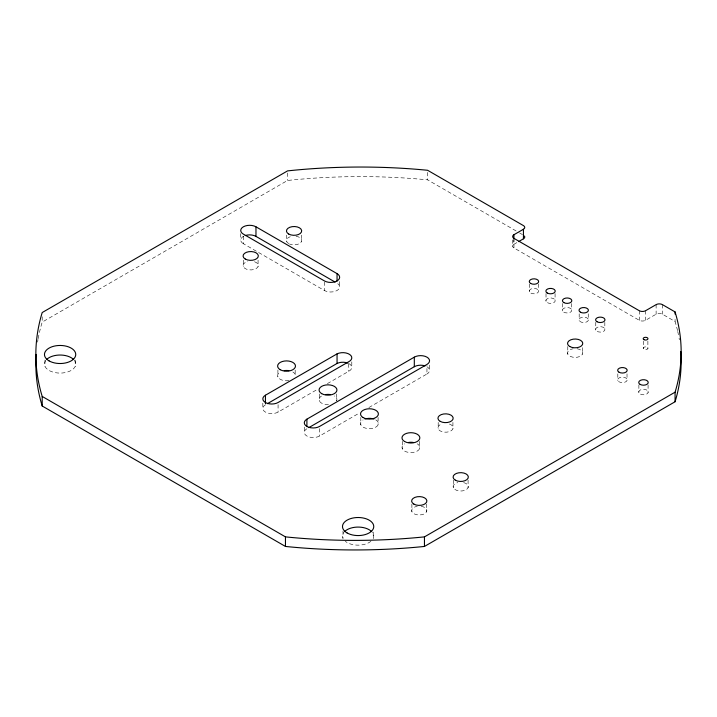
<?xml version="1.0" encoding="UTF-8"?>
<svg xmlns="http://www.w3.org/2000/svg" width="717" height="717" viewBox="0 0 717 717"><rect width="100%" height="100%" fill="white"/><g stroke="black" fill="none" stroke-linecap="round" stroke-linejoin="round"><path stroke-width="0.54" stroke-dasharray="3.58 2.69" d="M677.529 330.636A400.229 231.071 0 0 0 675.073 321.503L662.436 314.207A4.463 2.581 0 0 0 656.118 314.207L645.587 320.284A4.463 2.581 0 0 1 639.483 320.4L513.955 247.939A4.463 2.581 0 0 1 513.757 244.416L513.847 240.105M38.171 338.639A418.423 241.575 0 0 1 42.204 322.112L287.562 180.46A403.268 232.828 0 0 1 427.61 179.85L518.597 232.38M513.757 244.416L517.629 242.176M265.442 404.791A8.936 5.162 0 0 0 265.442 412.087A8.936 5.162 0 0 0 278.079 412.087L317.712 389.214M327.373 383.631L348.632 371.352A8.963 5.18 0 0 0 348.874 363.573M306.903 428.73A8.936 5.162 0 0 0 306.903 436.026A8.936 5.162 0 0 0 319.54 436.026L359.217 413.117M368.888 407.534L426.947 374.014L426.947 365.5M519.565 232.935L522.469 234.611M243.332 236.243L243.332 243.69L324.416 290.502A8.936 5.162 0 0 0 337.053 290.502A8.936 5.162 0 0 0 337.053 283.206M639.268 310.712L639.483 320.4M675.073 319.379L675.073 321.503M662.436 304.635L662.436 314.207M656.118 304.635L656.118 314.207M648.078 384.93L648.078 392.737A4.759 2.751 0 0 1 640.111 393.974A4.759 2.751 0 0 1 642.244 389.376A4.759 2.751 0 0 1 648.078 392.737M647.881 341.167L647.881 348.605A2.384 1.371 0 0 1 643.902 349.224A2.384 1.371 0 0 1 644.968 346.929A2.384 1.371 0 0 1 647.881 348.605M645.587 310.712L645.587 320.284M643.283 341.167L643.283 348.605M638.883 384.93L638.883 392.737M627.017 373.835L627.017 380.575A4.759 2.751 0 0 1 619.049 381.811A4.759 2.751 0 0 1 621.191 377.214A4.759 2.751 0 0 1 627.017 380.575M617.821 373.835L617.821 380.575M604.825 322.318L604.825 330.107A4.687 2.707 0 0 1 596.983 331.317A4.687 2.707 0 0 1 599.08 326.791A4.687 2.707 0 0 1 604.825 330.107M595.764 322.318L595.764 330.107M588.245 313.813L588.245 320.526A4.687 2.707 0 0 1 580.394 321.745A4.687 2.707 0 0 1 582.5 317.21A4.687 2.707 0 0 1 588.245 320.526M582.509 347.593L582.509 354.126M579.184 313.813L579.184 320.526M571.664 303.506L571.664 310.954A4.687 2.707 0 0 1 563.813 312.173A4.687 2.707 0 0 1 565.919 307.638A4.687 2.707 0 0 1 571.664 310.954M567.783 346.526L567.783 354.126M562.603 303.506L562.603 310.954M555.075 293.594L555.075 301.382A4.687 2.707 0 0 1 547.232 302.592A4.687 2.707 0 0 1 549.339 298.066A4.687 2.707 0 0 1 555.075 301.382M546.013 293.594L546.013 301.382M538.494 284.022L538.494 291.81A4.687 2.707 0 0 1 530.652 293.02A4.687 2.707 0 0 1 532.749 288.494A4.687 2.707 0 0 1 538.494 291.81M529.433 284.022L529.433 291.81M513.955 238.367L513.955 247.939M512.655 239.899L512.655 246.29M468.076 480.175L468.076 487.775M453.35 480.175L453.35 487.775M452.92 422.412L452.92 428.945M438.195 422.412L438.195 428.945M429.564 365.043L429.564 370.366M427.61 172.403L427.61 179.85M426.615 504.114L426.615 511.705M419.544 441.322L419.544 448.77M411.89 504.114L411.89 511.705M402.282 441.322L402.282 448.77M378.083 417.393L378.083 424.84M373.225 532.068L373.225 538.449A15.64 9.034 0 0 0 372.302 532.31M360.821 417.393L360.821 424.84M351.796 361.834L351.796 367.158M348.632 363.913L348.632 371.352M343.004 531.001L343.004 538.449A15.64 9.034 0 0 1 343.927 532.31M339.67 281.53L339.67 286.854M336.632 393.974L336.632 400.902A8.936 5.162 0 0 0 334.319 395.918M324.416 281.987L324.416 290.502M319.54 428.578L319.54 436.026M319.37 393.974L319.37 400.902M304.286 427.054L304.286 432.378M301.427 235.095L301.427 241.629M295.171 370.044L295.171 375.905M287.562 173.012L287.562 180.46M286.71 235.095L286.71 241.629M278.079 404.639L278.079 412.087M277.909 370.044L277.909 376.963M262.825 403.124L262.825 408.439M258.066 260.137L258.066 266.67M243.341 260.137L243.341 266.67M240.715 233.652L240.715 240.043M75.213 360.015L75.213 366.396M45.001 360.015L45.001 366.396M42.204 316.789L42.204 322.112M288.852 380.61A8.936 5.162 0 0 1 278.805 378.209A8.936 5.162 0 0 1 280.222 371.98M292.859 371.98A8.936 5.162 0 0 1 295.44 376.093M296.04 236.243A7.618 4.401 0 0 1 300.898 242.445A7.618 4.401 0 0 1 289.417 243.977M288.682 243.601A7.618 4.401 0 0 1 290.26 236.682M370.913 541.308A15.64 9.034 0 0 1 345.316 541.308M463.612 482.568A7.618 4.401 0 0 1 466.758 489.308A7.618 4.401 0 0 1 454.659 489.308A7.618 4.401 0 0 1 457.813 482.568M328.476 404.72A8.936 5.162 0 0 1 319.836 401.663A8.936 5.162 0 0 1 321.682 395.918M74.299 360.257A15.64 9.034 0 0 1 60.111 373.091A15.64 9.034 0 0 1 45.915 360.257M421.229 506.319A7.618 4.401 0 0 1 425.495 513.094A7.618 4.401 0 0 1 413.01 513.094A7.618 4.401 0 0 1 417.276 506.319M37.58 342.134A418.423 241.575 0 0 1 38.019 339.508M677.726 331.469A400.229 231.071 0 0 1 678.443 334.803M679.08 338.146A400.229 231.071 0 0 1 679.366 339.813M426.947 366.719A8.936 5.162 0 0 1 426.947 374.014M243.332 243.69A8.936 5.162 0 0 1 244.21 235.947M375.771 419.857A8.936 5.162 0 0 1 375.771 427.153A8.936 5.162 0 0 1 363.134 427.153A8.936 5.162 0 0 1 363.134 419.857M417.231 443.787A8.936 5.162 0 0 1 417.231 451.083A8.936 5.162 0 0 1 404.594 451.083A8.936 5.162 0 0 1 404.594 443.787M449.362 423.998A7.618 4.401 0 0 1 451.396 430.639A7.618 4.401 0 0 1 439.718 430.639A7.618 4.401 0 0 1 441.744 423.998M254.517 261.714A7.618 4.401 0 0 1 256.319 268.508A7.618 4.401 0 0 1 244.452 268.05A7.618 4.401 0 0 1 247.804 261.463M577.122 348.74A7.618 4.401 0 0 1 581.388 355.515A7.618 4.401 0 0 1 568.904 355.515A7.618 4.401 0 0 1 573.179 348.74"/><path stroke-width="1.08" d="M513.865 239.03L513.955 234.719L523.437 229.252A4.463 2.581 0 0 0 523.437 225.604L427.61 170.279A403.268 232.828 0 0 0 287.562 170.888L42.204 312.54A418.423 241.575 0 0 0 42.204 396.438L42.204 406.01L285.456 546.444A400.229 231.071 0 0 0 424.455 546.444L675.073 401.753A400.229 231.071 0 0 0 680.765 351.554M518.597 241.62L523.437 238.824A4.463 2.581 0 0 0 524.405 236.01M265.442 395.219L337.053 353.875A8.963 5.18 0 0 1 349.69 354.485A8.963 5.18 0 0 1 348.632 361.78L278.079 402.515A8.936 5.162 0 0 1 265.442 402.515A8.936 5.162 0 0 1 265.442 395.219L265.442 403.734M267.378 403.68L337.053 363.456A8.963 5.18 0 0 1 347.951 363.152M306.903 419.158L414.309 357.147A8.936 5.162 0 0 1 426.947 357.147A8.936 5.162 0 0 1 426.947 364.442L319.54 426.454A8.936 5.162 0 0 1 306.903 426.454A8.936 5.162 0 0 1 306.903 419.158L306.903 426.597M308.839 427.61L414.309 366.719A8.936 5.162 0 0 1 425.1 365.894M42.204 396.438L285.456 536.872A400.229 231.071 0 0 0 424.455 536.872L675.073 392.181A400.229 231.071 0 0 0 675.073 311.931L662.436 304.635A4.463 2.581 0 0 0 656.118 304.635L645.587 310.712A4.463 2.581 0 0 1 639.268 310.712L513.955 238.367A4.463 2.581 0 0 1 513.955 234.719M337.053 273.625A8.936 5.162 0 0 1 337.053 280.921A8.936 5.162 0 0 1 324.416 280.921L243.332 234.109A8.936 5.162 0 0 1 243.332 226.814A8.936 5.162 0 0 1 255.969 226.814L337.053 273.625L337.053 281.073M245.187 235.57A8.936 5.162 0 0 1 255.969 236.395L335.117 282.086M675.073 311.931L675.073 314.055M675.073 392.181L675.073 401.753M523.437 229.252L523.437 238.824M424.455 536.872L424.455 546.444M414.309 357.147L414.309 366.719M337.053 353.875L337.053 363.456M285.456 536.872L285.456 546.444M255.969 226.814L255.969 236.395M284.228 370.644A8.936 5.162 0 0 1 288.852 370.644M344.563 531.593A15.64 9.034 0 0 1 371.657 531.593M325.688 394.583A8.936 5.162 0 0 1 330.313 394.583M42.204 406.01A418.423 241.575 0 0 1 36.182 354.404M46.56 359.549A15.64 9.034 0 0 1 73.654 359.549M364.989 419.033A8.936 5.162 0 0 1 373.924 419.033M408.6 442.452A8.936 5.162 0 0 1 413.225 442.452M640.111 384.393A4.759 2.751 0 0 0 648.078 383.165A4.759 2.751 0 0 0 642.244 379.795A4.759 2.751 0 0 0 640.111 384.393M619.049 372.24A4.759 2.751 0 0 0 627.017 371.003A4.759 2.751 0 0 0 621.191 367.642A4.759 2.751 0 0 0 619.049 372.24M580.394 312.173A4.687 2.707 0 0 0 588.245 310.954A4.687 2.707 0 0 0 582.5 307.638A4.687 2.707 0 0 0 580.394 312.173M288.682 234.029A7.618 4.401 0 0 0 301.427 232.057A7.618 4.401 0 0 0 292.097 226.671A7.618 4.401 0 0 0 288.682 234.029M347.055 532.919A15.64 9.034 0 0 0 373.225 528.877A15.64 9.034 0 0 0 354.064 517.817A15.64 9.034 0 0 0 347.055 532.919M455.322 480.166A7.618 4.401 0 0 0 468.076 478.194A7.618 4.401 0 0 0 458.737 472.808A7.618 4.401 0 0 0 455.322 480.166M280.222 369.703A8.936 5.162 0 0 0 295.171 367.391A8.936 5.162 0 0 0 284.228 361.072A8.936 5.162 0 0 0 280.222 369.703M321.682 393.642A8.936 5.162 0 0 0 336.632 391.33A8.936 5.162 0 0 0 325.688 385.011A8.936 5.162 0 0 0 321.682 393.642M49.043 360.875A15.64 9.034 0 0 0 75.213 356.824A15.64 9.034 0 0 0 56.06 345.764A15.64 9.034 0 0 0 49.043 360.875M643.902 339.652A2.384 1.371 0 0 0 647.881 339.033A2.384 1.371 0 0 0 644.968 337.349A2.384 1.371 0 0 0 643.902 339.652M413.861 504.105A7.618 4.401 0 0 0 426.615 502.133A7.618 4.401 0 0 0 417.276 496.747A7.618 4.401 0 0 0 413.861 504.105M363.134 417.572A8.936 5.162 0 0 0 378.083 415.26A8.936 5.162 0 0 0 367.14 408.941A8.936 5.162 0 0 0 363.134 417.572M404.594 441.511A8.936 5.162 0 0 0 419.544 439.198A8.936 5.162 0 0 0 408.6 432.88A8.936 5.162 0 0 0 404.594 441.511M530.652 283.448A4.687 2.707 0 0 0 538.494 282.229A4.687 2.707 0 0 0 532.749 278.913A4.687 2.707 0 0 0 530.652 283.448M547.232 293.02A4.687 2.707 0 0 0 555.075 291.81A4.687 2.707 0 0 0 549.339 288.494A4.687 2.707 0 0 0 547.232 293.02M563.813 302.592A4.687 2.707 0 0 0 571.664 301.382A4.687 2.707 0 0 0 565.919 298.066A4.687 2.707 0 0 0 563.813 302.592M596.983 321.745A4.687 2.707 0 0 0 604.825 320.526A4.687 2.707 0 0 0 599.08 317.21A4.687 2.707 0 0 0 596.983 321.745M440.166 421.345A7.618 4.401 0 0 0 452.92 419.373A7.618 4.401 0 0 0 443.581 413.987A7.618 4.401 0 0 0 440.166 421.345M245.313 259.07A7.618 4.401 0 0 0 258.066 257.098A7.618 4.401 0 0 0 248.727 251.703A7.618 4.401 0 0 0 245.313 259.07M569.764 346.526A7.618 4.401 0 0 0 582.509 344.554A7.618 4.401 0 0 0 573.179 339.168A7.618 4.401 0 0 0 569.764 346.526"/></g></svg>
